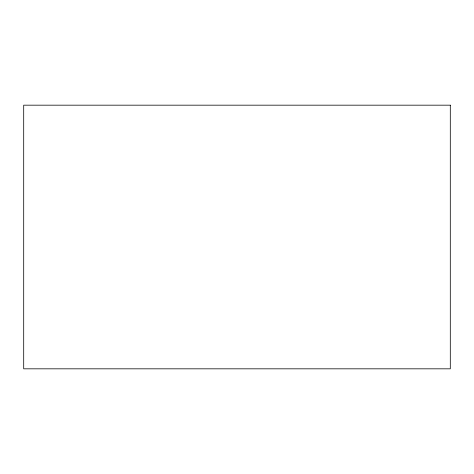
<?xml version="1.0" encoding="UTF-8"?>
<svg xmlns="http://www.w3.org/2000/svg" width="474" height="474" viewBox="0 0 474 474"><rect width="100%" height="100%" fill="white"/><g stroke="black" fill="none" stroke-linecap="round" stroke-linejoin="round"><path stroke-width="0.71" d="M450.3 105.175L23.7 105.175L23.7 368.825L450.3 368.825L450.3 105.175"/></g></svg>
